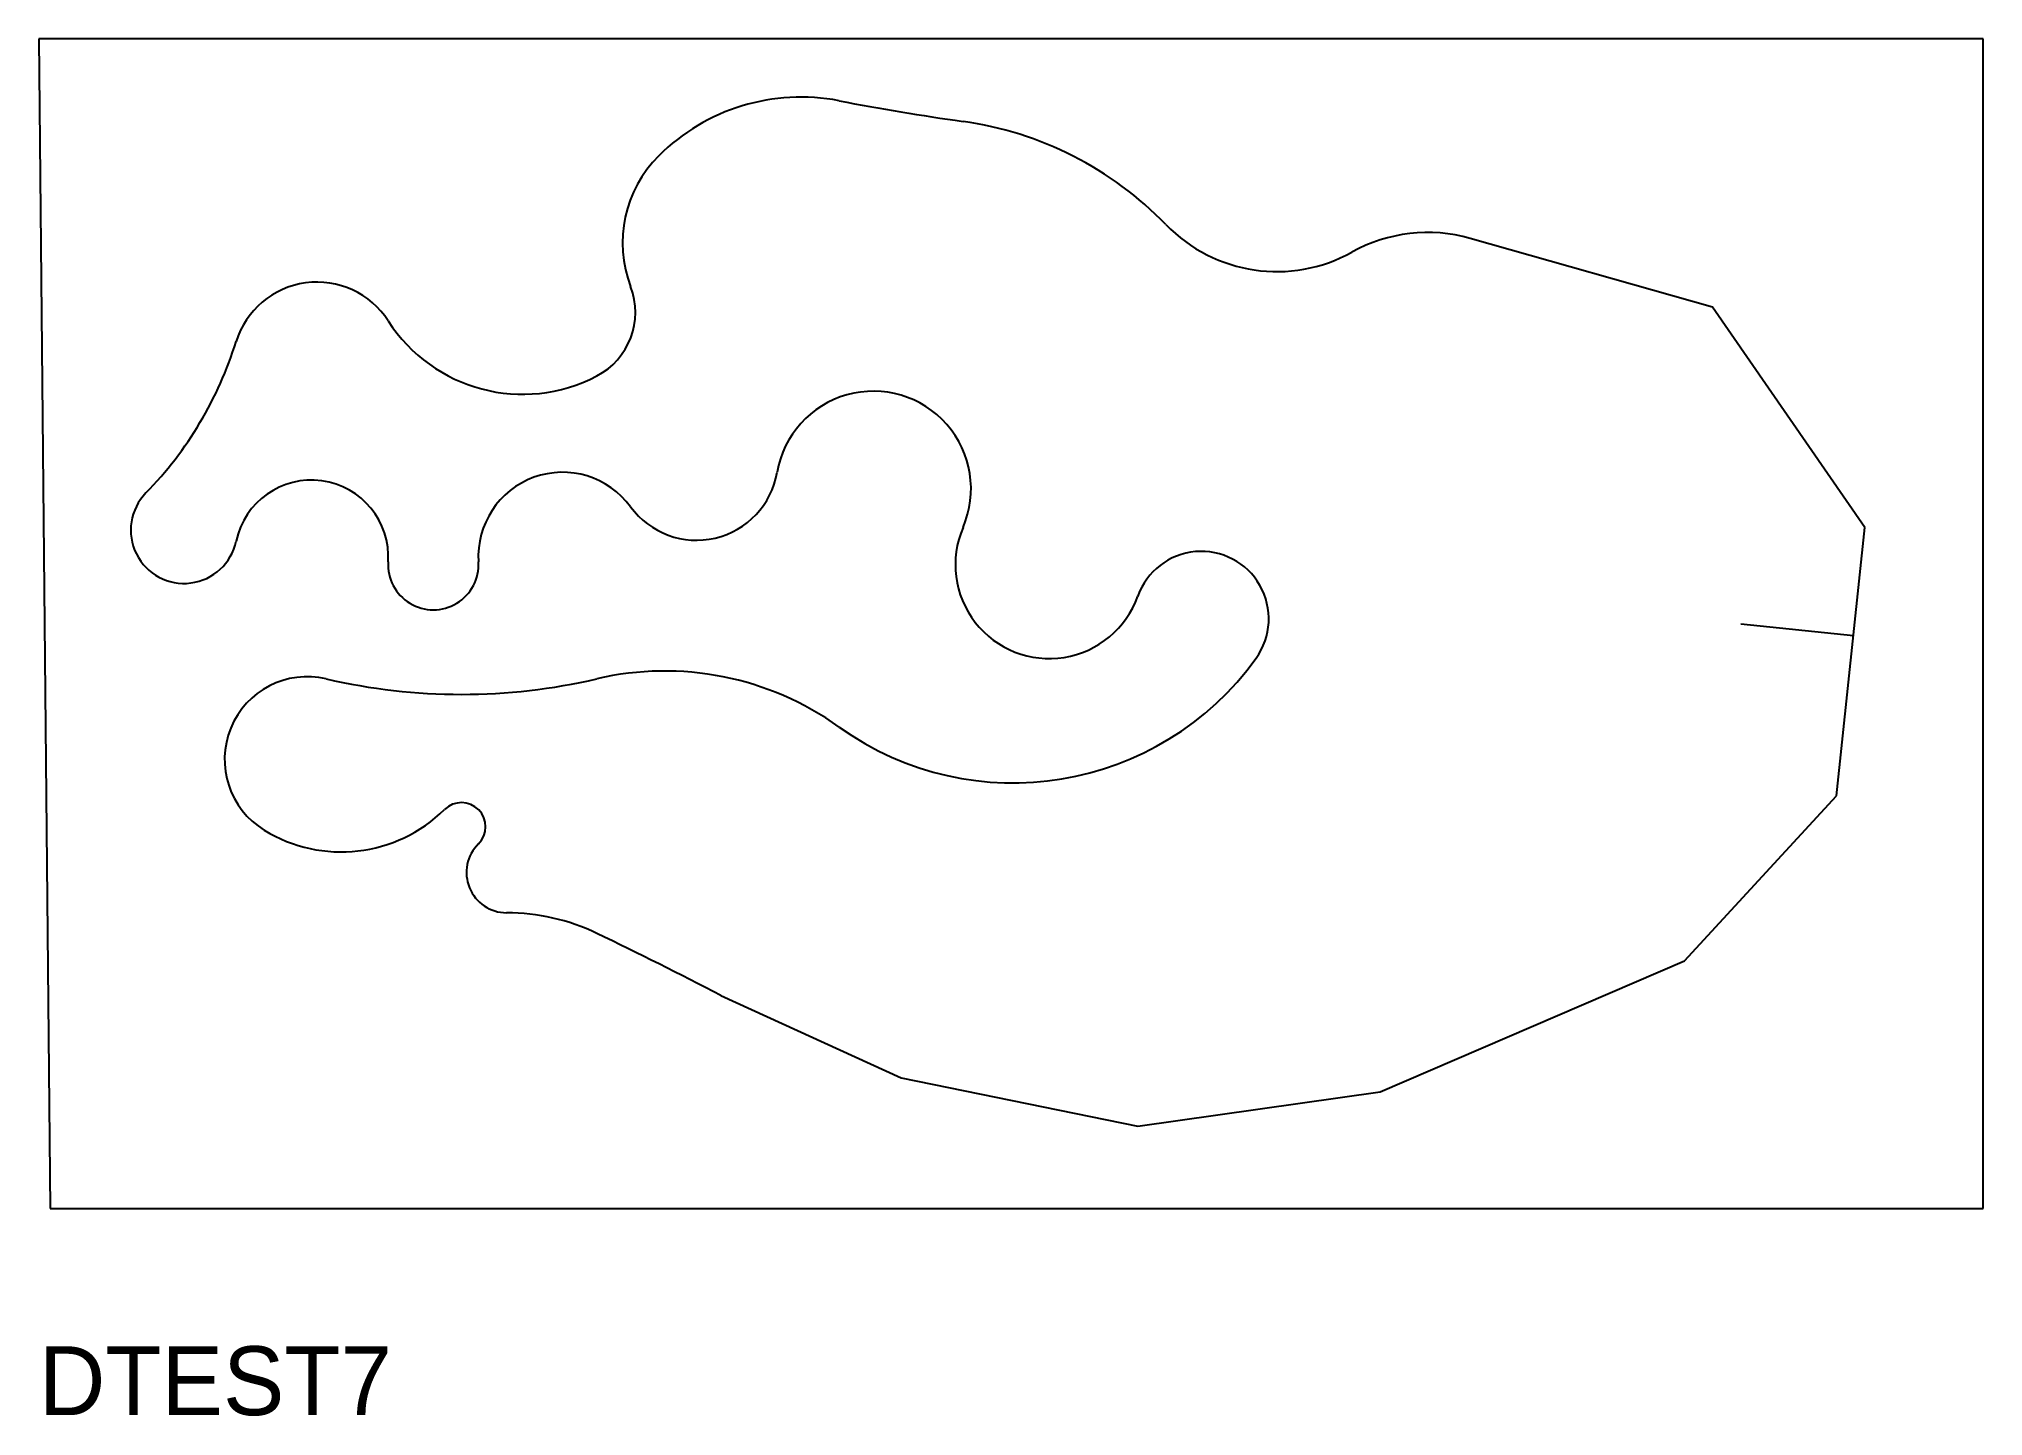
# Model space of a CAD drawing. Extents: x 35 to 3906, y -402 to 2339.
import ezdxf

# ---------------------------------------------------------------- set-up
doc = ezdxf.new("R2010")
doc.units = 0
for name, color, linetype in [('AUSSEN', 2, 'CONTINUOUS'), ('INFO', 7, 'CONTINUOUS'), ('INNEN', 1, 'CONTINUOUS'), ('INNEN-EIN', 4, 'CONTINUOUS')]:
    doc.layers.add(name, color=color, linetype=linetype)

msp = doc.modelspace()

# ---------------------------------------------------------------- linework, layer by layer
at = {"layer": 'AUSSEN'}
for p, q in [((3905.781283, 2339.143848), (35.38204, 2339.143848)), ((35.38204, 2339.143848), (57.707877, 10.553629)), ((3905.781283, 10.553629), (3905.781283, 2339.143848)), ((57.707877, 10.553629), (3905.781283, 10.553629))]:
    msp.add_line(p, q, dxfattribs=at)
at = {"layer": 'INNEN'}
for p, q in [((3367.21943, 1804.885807), (2884.863849, 1941.917972)), ((3670.184952, 1366.526366), (3367.21943, 1804.885807)), ((3613.978679, 832.268325), (3670.184952, 1366.526366)), ((3311.208997, 503.678106), (3613.978679, 832.268325)), ((2705.277951, 243.245247), (3311.208997, 503.678106)), ((1392.753753, 435.042449), (1751.729709, 270.747339)), ((1751.729709, 270.747339), (2222.922371, 174.848738)), ((2222.922371, 174.848738), (2705.277951, 243.245247))]:
    msp.add_line(p, q, dxfattribs=at)
for centre, radius, start, end in [((1552.356131, 1822.023968), 401.22095, 79.081836, 134.85396), ((2561.860237, 7055.368785), 4928.600484, 259.081836, 261.990347), ((1777.830637, 1483.520011), 698.139351, 44.106394, 81.990347), ((1441.819464, 1933.125564), 244.498522, 134.85396, 200.870975), ((2499.912971, 2183.422743), 307.478235, 224.106394, 299.060981), ((2800.039838, 1643.335992), 310.397023, 74.140707, 119.060981), ((589.041434, 1686.290803), 168.643162, 32.790573, 162.682827), ((1079.510381, 1794.983441), 143.252839, 297.652208, 20.870975), ((998.31401, 1949.953679), 318.206048, 212.790573, 297.652208), ((-290.419002, 1960.501412), 752.574574, 315.728736, 342.682827), ((1696.580158, 1443.464566), 194.402039, 336.686089, 170.277173), ((1077.93261, 1308.495175), 167.854781, 36.212171, 183.540364), ((1344.622992, 1503.770038), 162.684221, 216.212171, 350.277173), ((324.347108, 1361.177941), 105.985846, 135.728736, 348.066964), ((577.918425, 1307.589365), 153.186198, 356.459636, 168.066964), ((2046.813277, 1292.52954), 186.969983, 156.686089, 340.37501), ((2349.413553, 1184.629691), 134.292067, 324.335676, 160.37501), ((820.605223, 1292.574389), 89.964643, 176.459636, 3.540364), ((1974.828898, 1453.442559), 595.349571, 234.410397, 324.335676), ((570.054062, 904.581128), 164.909942, 76.899453, 238.566873), ((876.713576, 2222.314869), 1188.035833, 256.899453, 283.100547), ((1281.198732, 484.21867), 596.505183, 54.410397, 103.100547), ((876.677894, 770.77198), 48.001824, 314.626243, 134.506679), ((637.1882, 1014.421647), 293.641958, 238.566873, 314.506679), ((966.635955, 679.632549), 80.056165, 134.626243, 269.837286), ((965.222166, 181.801091), 417.7773, 64.360953, 89.837286), ((-2531.884102, -7104.475648), 8499.830317, 62.501117, 64.360953)]:
    msp.add_arc(centre, radius, start, end, dxfattribs=at)
at = {"layer": 'INNEN-EIN'}
msp.add_line((3423.229862, 1174.968313), (3647.549451, 1151.368915), dxfattribs=at)

# ---------------------------------------------------------------- texts
at = {"layer": 'INFO'}
msp.add_text('DTEST7', height=137.032165, dxfattribs=at).set_placement((35.38204, -400.542867))

doc.saveas('drawing.dxf')
